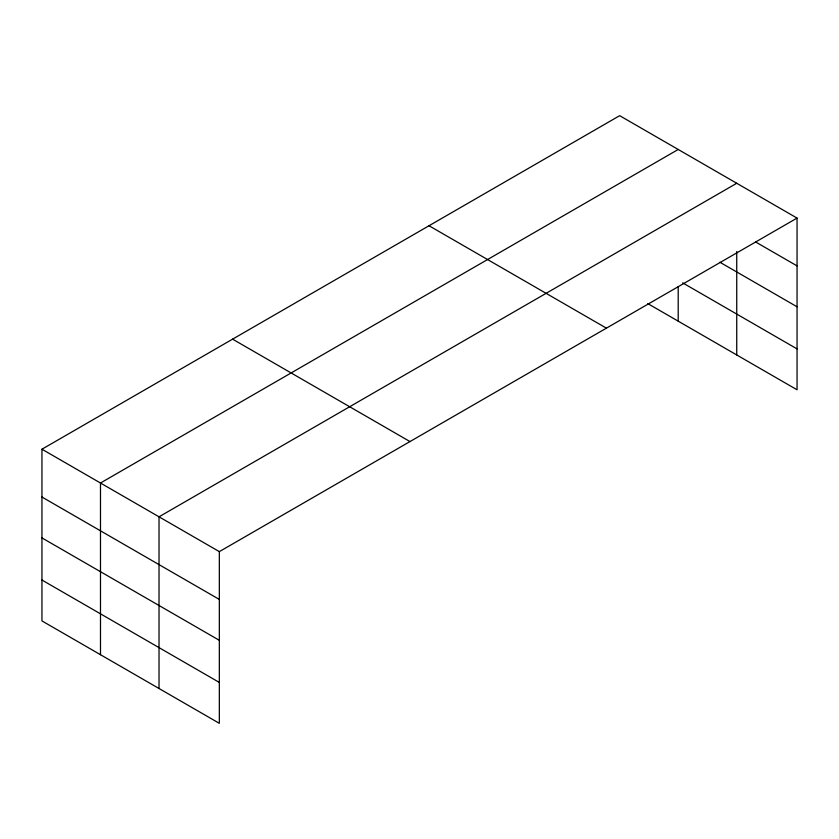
<?xml version="1.0" encoding="UTF-8"?>
<svg xmlns="http://www.w3.org/2000/svg" width="839" height="839" viewBox="0 0 839 839"><rect width="100%" height="100%" fill="white"/><g stroke="black" fill="none" stroke-linecap="round" stroke-linejoin="round"><path stroke-width="1.26" d="M797.05 218.088L619.664 115.677L41.95 449.222L41.95 620.912L219.336 723.323L219.336 551.632L797.05 218.088L797.05 389.778L647.813 303.613M678.206 149.478L100.491 483.012L100.491 654.703M736.736 183.269L159.022 516.814L159.022 688.504M755.729 242.031L797.05 265.89M719.852 262.208L797.05 306.78M682.705 282.879L797.05 348.898M429.023 225.743L606.408 328.154M232.592 339.155L409.977 441.566M41.95 449.222L219.336 551.632M41.95 497.024L219.336 599.434M41.95 537.904L219.336 640.314M41.95 580.032L219.336 682.443M736.736 251.511L736.736 354.96M678.206 286.665L678.206 321.169"/></g></svg>
